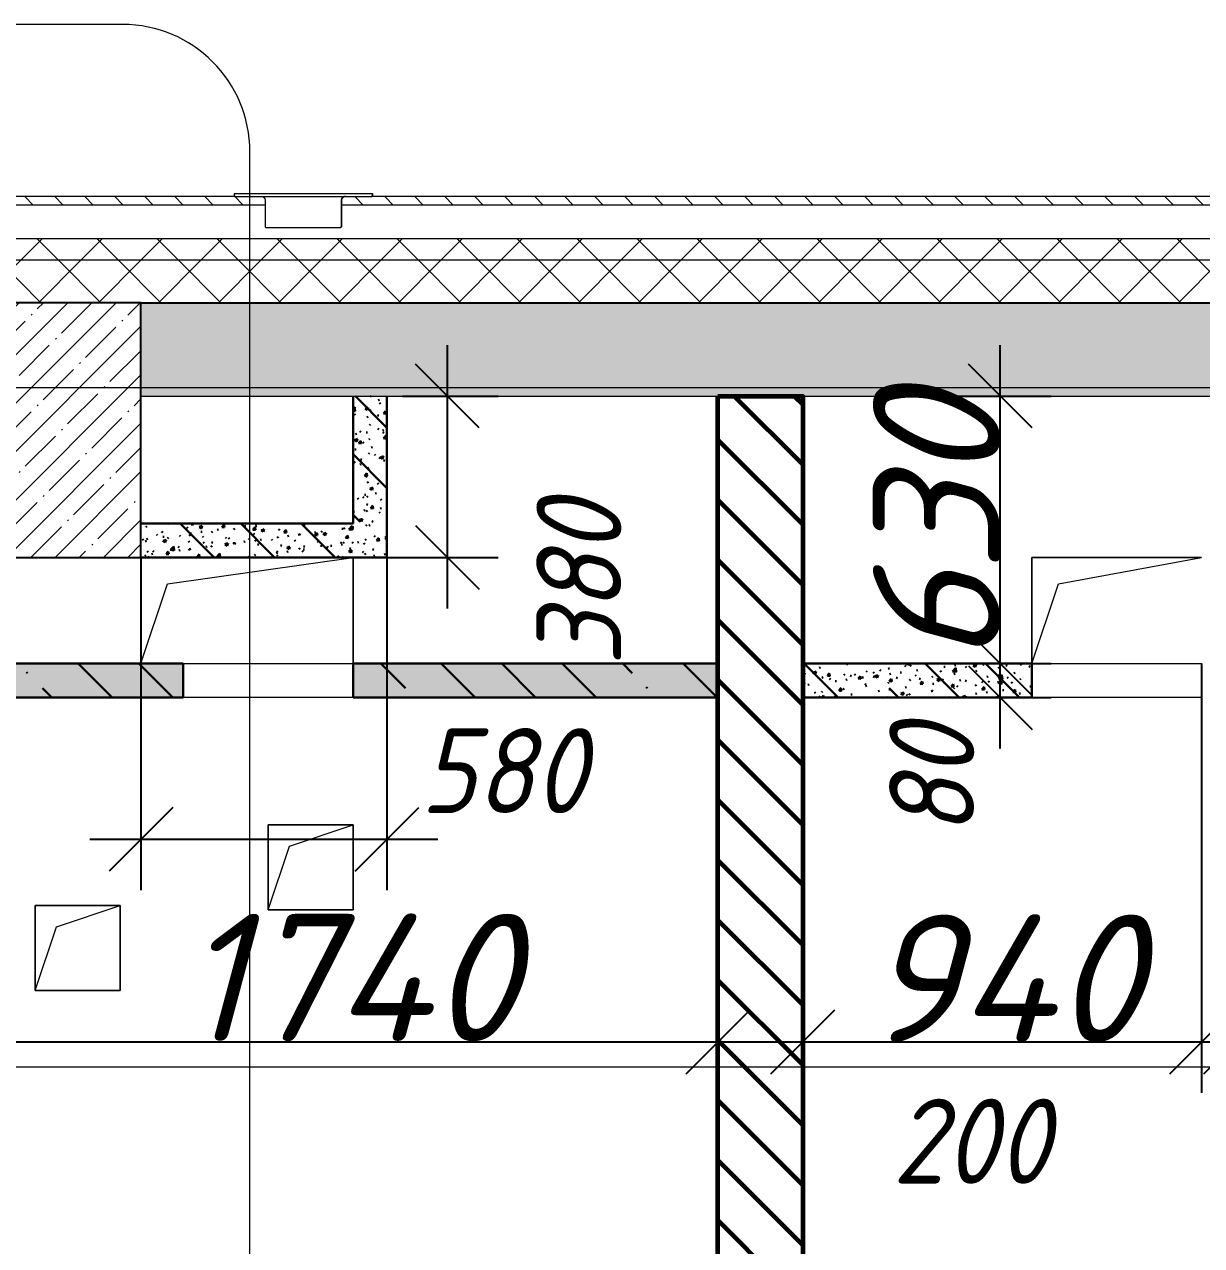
# Model space of a CAD drawing. Header units: millimetres. Extents: x 12986 to 523328, y -9759 to 30092.
# Drawn here: x 409466 to 412241, y 9110 to 11986 of the extents above; entities that cross this region are included whole.
import ezdxf

# ---------------------------------------------------------------- set-up
doc = ezdxf.new("R2010")
doc.units = ezdxf.units.MM
for name, color, linetype, lineweight in [('0) ПГП', 1, 'Continuous', 30), ('4) ПГП красный расчет', 12, 'Continuous', 30), ('5) Блок ячеистый', 160, 'Continuous', 60), ('A-ANNO-DIMS', 7, 'Continuous', 9), ('A-ANNO-SYMB', 7, 'Continuous', 9), ('A-DETL', 7, 'Continuous', 9), ('A-FLOR', 7, 'Continuous', 9), ('A-GENM', 7, 'Continuous', 9), ('A-WALL', 7, 'Continuous', 5), ('A-WALL-1', 7, 'Continuous', 25), ('A-WALL-FNSH-1', 7, 'Continuous', 9), ('A-WALL-FNSH-2', 7, 'Continuous', 5), ('I-WALL', 7, 'Continuous', 5), ('S-COLS', 7, 'Continuous', 9), ('S-COLS-1', 7, 'Continuous', 5), ('S-COLS-2', 7, 'Continuous', 25), ('Оси-1', 7, 'Continuous', 20)]:
    doc.layers.add(name, color=color, linetype=linetype, lineweight=lineweight)
doc.layers.add('A-WALL-3', color=7, linetype='Continuous', lineweight=5, true_color=0x000000)
doc.layers.add('A-WALL-PATT-2', color=7, linetype='Continuous', lineweight=5, true_color=0xce0000)
doc.styles.add('ISOCPEUR_I_2', font='isocpeui.ttf', dxfattribs={"height": 300})
doc.styles.add('ISOCPEUR_I_3', font='isocpeui.ttf', dxfattribs={"width": 0.9, "height": 200})
doc.dimstyles.new('ISO-2_0_0_9К_СРЕДНИЙ_1', dxfattribs={"dimscale": 304.8, "dimtxt": 199.196235, "dimasz": 0.492126, "dimexe": 0.393701, "dimexo": 0, "dimgap": 0, "dimtad": 1, "dimdec": 0, "dimzin": 0, "dimdsep": 46, "dimtxsty": 'ISOCPEUR_I_3', "dimblk1": 'OBLIQUE', "dimblk2": 'OBLIQUE', "dimsah": 1, "dimcen": 0.09, "dimdle": 0.393701, "dimazin": 0, "dimtfac": 1, "dimtdec": 4, "dimtix": 1, "dimtmove": 2, "dimatfit": 3, "dimfxl": 1, "dimtvp": 1, "dimtolj": 1, "dimtzin": 0, "dimarcsym": 2})
doc.dimstyles.new('ISO-2_0_0_9К_СРЕДНИЙ_2', dxfattribs={"dimscale": 304.8, "dimtxt": 199.196235, "dimasz": 0.492126, "dimexe": 0.393701, "dimexo": 0, "dimgap": 0, "dimtad": 1, "dimdec": 0, "dimzin": 0, "dimdsep": 46, "dimtxsty": 'ISOCPEUR_I_2', "dimblk1": 'OBLIQUE', "dimblk2": 'OBLIQUE', "dimsah": 1, "dimcen": 0.09, "dimdle": 0.393701, "dimazin": 0, "dimtfac": 1, "dimtdec": 4, "dimtix": 1, "dimtmove": 0, "dimatfit": 3, "dimfxl": 1, "dimtvp": 1, "dimtolj": 1, "dimtzin": 0, "dimarcsym": 2})
pattern_1 = [(45, (395430.81, -3869.25), (-70.71068, 70.71068), []), (135, (395430.81, -3869.25), (-70.71068, -70.71068), [])]
pattern_2 = [(50, (395430.81, -3869.254), (72.87376, -6.37607), [7.62, -83.82]), (355, (395430.81, -3869.25), (-14.097, 76.42244), [6.096, -67.056]), (100.451, (395436.88, -3869.785), (58.77696, 70.04687), [6.476, -71.236]), (46.184, (395430.81, -3848.93), (108.43142, -16.81745), [11.43, -125.73]), (96.636, (395439.84, -3850.33), (94.961, 98.9709), [9.714, -106.854]), (351.184, (395430.81, -3848.93), (94.96227, 98.9702), [9.144, -100.584]), (21, (395440.97, -3854.014), (60.64565, -40.90654), [7.62, -83.82]), (326, (395440.97, -3854.01), (24.72083, 73.67493), [6.096, -67.056]), (71.451, (395446.02, -3857.42), (85.36689, 32.76874), [6.476, -71.236]), (37.5, (395430.809, -3869.254), (1.235525, 33.822432), [3.353, -62.89, 3.353, -64.719, -67.31]), (37.5, (395430.809, -3869.254), (1.235525, 33.822432), [-134.315, 3.353, -63.957]), (7.5, (395430.81, -3869.254), (26.728146, 40.07255), [3.353, -35.458, 3.353, -61.366, -25.654]), (7.5, (395430.81, -3869.254), (26.728146, 40.07255), [-103.53, 3.353, -22.301]), (327.5, (395408.152, -3869.254), (54.236318, -2.292117), [3.353, -22.047, 3.353, -75.895, -105.156]), (327.5, (395408.152, -3869.254), (54.236318, -2.292117), [-104.648, 3.353, -101.803]), (317.5, (395397.99, -3869.254), (59.25158, 10.17014), [3.353, -29.667, 3.353, -49.276, -74.676]), (317.5, (395397.99, -3869.254), (59.25158, 10.17014), [-85.649, 3.353, -71.323])]
pattern_3 = [(135, (395430.8, -3869.25), (-142.5612, -142.5612), []), (135, (395573.37, -3869.25), (-142.5612, -142.5612), [252.016, -50.403, 3.353, -47.05])]

# ---------------------------------------------------------------- blocks, each defined once
blk = doc.blocks.new('Уголок вложенный - Уголок вложенный-23964580-АР1_1_Кладочный план 3 этажа')
at = {"layer": 'A-GENM'}
for p, q in [((14856, 15457), (14856, 15453)), ((14783, 15441), (14783, 15380))]:
    blk.add_line(p, q, dxfattribs=at)
at = {"layer": 'A-GENM', "flags": 128}
for points in [[(14792, 15450), (14790, 15449.8), (14788.1, 15449.1), (14786.4, 15448), (14785, 15446.6), (14783.9, 15444.9), (14783.2, 15443), (14783, 15441)], [(14856, 15453), (14855.9, 15452.3), (14855.7, 15451.7), (14855.3, 15451.1), (14854.9, 15450.7), (14854.3, 15450.3), (14853.7, 15450.1), (14853, 15450)], [(14783, 15380), (14782.9, 15379.3), (14782.7, 15378.7), (14782.3, 15378.1), (14781.9, 15377.7), (14781.3, 15377.3), (14780.7, 15377.1), (14780, 15377)]]:
    blk.add_lwpolyline(points, dxfattribs=at)
blk = doc.blocks.new('Уголок вложенный - Уголок вложенный-V21-АР1_1_Кладочный план 3 этажа')
at = {"layer": 'A-GENM'}
for p, q in [((14530, 15457), (14856, 15457)), ((14530, 15457), (14530, 15453)), ((14533, 15450), (14853, 15450)), ((14856, 15453), (14856, 15457)), ((14603, 15441), (14603, 15380)), ((14783, 15380), (14783, 15441)), ((14606, 15377), (14780, 15377))]:
    blk.add_line(p, q, dxfattribs=at)
at = {"layer": 'A-GENM', "flags": 128}
for points in [[(14530, 15453), (14530.1, 15452.3), (14530.3, 15451.7), (14530.7, 15451.1), (14531.1, 15450.7), (14531.7, 15450.3), (14532.3, 15450.1), (14533, 15450)], [(14594, 15450), (14596, 15449.8), (14597.9, 15449.1), (14599.6, 15448), (14601, 15446.6), (14602.1, 15444.9), (14602.8, 15443), (14603, 15441)], [(14783, 15441), (14783.2, 15443), (14783.9, 15444.9), (14785, 15446.6), (14786.4, 15448), (14788.1, 15449.1), (14790, 15449.8), (14792, 15450)], [(14853, 15450), (14853.7, 15450.1), (14854.3, 15450.3), (14854.9, 15450.7), (14855.3, 15451.1), (14855.7, 15451.7), (14855.9, 15452.3), (14856, 15453)], [(14603, 15380), (14603.1, 15379.3), (14603.3, 15378.7), (14603.7, 15378.1), (14604.1, 15377.7), (14604.7, 15377.3), (14605.3, 15377.1), (14606, 15377)], [(14780, 15377), (14780.7, 15377.1), (14781.3, 15377.3), (14781.9, 15377.7), (14782.3, 15378.1), (14782.7, 15378.7), (14782.9, 15379.3), (14783, 15380)]]:
    blk.add_lwpolyline(points, dxfattribs=at)
blk = doc.blocks.new('AR_Отверстие прямоугольное _в плите_ - AR_Отверстие прямоугольное _в плите_-V23-АР1_1_Кладочный план 3 этажа')
at = {"layer": 'A-GENM'}
for p, q in [((-250, 125), (-250, -125)), ((-187.5, 62.5), (250, 125)), ((250, -125), (250, 125)), ((-250, -125), (-187.5, 62.5))]:
    blk.add_line(p, q, dxfattribs=at)
blk = doc.blocks.new('AR_Отверстие прямоугольное _в плите_ - AR_Отверстие прямоугольное _в плите_-24438191-АР1_1_Кладочный план 3 этажа')
at = {"layer": 'A-GENM'}
for p, q in [((200, 125), (-200, 125)), ((-200, 125), (-200, -125)), ((-137.5, 62.5), (200, 125)), ((-200, -125), (-137.5, 62.5))]:
    blk.add_line(p, q, dxfattribs=at)
blk = doc.blocks.new('AR_Отверстие прямоугольное _в плите_ - AR_Отверстие прямоугольное _в плите_-V24-АР1_1_Кладочный план 3 этажа')
at = {"layer": 'A-GENM'}
for p, q in [((100, 100), (-100, 100)), ((-100, 100), (-100, -100)), ((-50, 50), (100, 100)), ((100, -100), (100, 100)), ((-100, -100), (-50, 50)), ((-100, -100), (100, -100))]:
    blk.add_line(p, q, dxfattribs=at)
blk = doc.blocks.new('Колонна_Несущая_Прямоугольное сечение - 600х600-V50-АР1_1_Кладочный план 3 этажа')
at = {"layer": 'S-COLS-1'}
h = blk.add_hatch(dxfattribs=at)
h.set_pattern_fill('FP_33', color=256, style=0, pattern_type=2)
h.set_pattern_definition([(45, (-14010, -14900), (-57.02463, 57.02463), []), (45, (-13952.975, -14900), (-57.02463, 57.02463), [100.806, -20.161, 3.353, -16.808])])
h.paths.add_polyline_path([(-300, -300), (300, -300), (300, 300), (-300, 300)], flags=0)
at = {"layer": 'S-COLS-2'}
for p, q in [((300, 300), (-300, 300)), ((-300, 300), (-300, -300)), ((300, -300), (300, 300)), ((-300, -300), (300, -300))]:
    blk.add_line(p, q, dxfattribs=at)
blk = doc.blocks.new('_Oblique')
at = {"color": 0, "linetype": 'ByBlock', "lineweight": -2}
blk.add_line((-0.5, -0.5), (0.5, 0.5), dxfattribs=at)
blk = doc.blocks.new('*D3695')
at = {"layer": 'A-ANNO-DIMS', "color": 0, "lineweight": -2, "transparency": 16777216}
for p, q in [((411766.2, 10280.7), (411766.2, 10600.7)), ((411660.2, 10480.7), (411886.2, 10480.7)), ((411660.2, 10400.7), (411886.2, 10400.7))]:
    blk.add_line(p, q, dxfattribs=at)
at = {"layer": 'Defpoints', "color": 0, "transparency": 16777216}
for p in [(411660.2, 10480.7), (411766.2, 10480.7), (411660.2, 10400.7)]:
    blk.add_point(p, dxfattribs=at)
at = {"layer": 'A-ANNO-DIMS', "color": 0, "lineweight": -2, "transparency": 16777216, "xscale": 150, "yscale": 150, "zscale": 150}
for p, rotation in [((411766.2, 10480.7), 90), ((411766.2, 10400.7), 270)]:
    blk.add_blockref('_Oblique', p, dxfattribs=dict(at, rotation=rotation))
at = {"layer": 'A-ANNO-DIMS', "color": 0, "transparency": 16777216, "insert": (411504.9, 10074.6), "char_height": 200, "width": 303.391, "attachment_point": 1, "rotation": 90, "line_spacing_factor": 1.149209, "style": 'ISOCPEUR_I_3'}
blk.add_mtext('\\A1;80', dxfattribs=at)
blk = doc.blocks.new('*D3696')
at = {"layer": 'A-ANNO-DIMS', "color": 0, "lineweight": -2, "transparency": 16777216}
for p, q in [((411766.2, 10360.7), (411766.2, 11230.7)), ((411660.2, 11110.7), (411886.2, 11110.7)), ((411660.2, 10480.7), (411886.2, 10480.7))]:
    blk.add_line(p, q, dxfattribs=at)
at = {"layer": 'Defpoints', "color": 0, "transparency": 16777216}
for p in [(411660.2, 11110.7), (411766.2, 11110.7), (411660.2, 10480.7)]:
    blk.add_point(p, dxfattribs=at)
at = {"layer": 'A-ANNO-DIMS', "color": 0, "lineweight": -2, "transparency": 16777216, "xscale": 150, "yscale": 150, "zscale": 150}
for p, rotation in [((411766.2, 11110.7), 90), ((411766.2, 10480.7), 270)]:
    blk.add_blockref('_Oblique', p, dxfattribs=dict(at, rotation=rotation))
at = {"layer": 'A-ANNO-DIMS', "color": 0, "transparency": 16777216, "insert": (411616.2, 10795.7), "char_height": 300, "width": 455.087, "attachment_point": 5, "rotation": 90, "style": 'ISOCPEUR_I_2'}
blk.add_mtext('\\A1;630', dxfattribs=at)
blk = doc.blocks.new('*D3697')
at = {"layer": 'A-ANNO-DIMS', "color": 0, "lineweight": -2, "transparency": 16777216}
for p, q in [((409360.8, 9695.3), (409360.8, 9469.3)), ((411100.8, 9695.3), (411100.8, 9469.3)), ((409240.8, 9589.3), (411220.8, 9589.3))]:
    blk.add_line(p, q, dxfattribs=at)
at = {"layer": 'Defpoints', "color": 0, "transparency": 16777216}
for p in [(409360.8, 9695.3), (411100.8, 9695.3), (411100.8, 9589.3)]:
    blk.add_point(p, dxfattribs=at)
at = {"layer": 'A-ANNO-DIMS', "color": 0, "lineweight": -2, "transparency": 16777216, "xscale": 150, "yscale": 150, "zscale": 150, "rotation": 180}
blk.add_blockref('_Oblique', (409360.8, 9589.3), dxfattribs=at)
at = {"layer": 'A-ANNO-DIMS', "color": 0, "lineweight": -2, "transparency": 16777216, "xscale": 150, "yscale": 150, "zscale": 150}
blk.add_blockref('_Oblique', (411100.8, 9589.3), dxfattribs=at)
at = {"layer": 'A-ANNO-DIMS', "color": 0, "transparency": 16777216, "insert": (410230.8, 9741.2), "char_height": 300, "width": 579.201, "attachment_point": 5, "style": 'ISOCPEUR_I_2'}
blk.add_mtext('\\A1;1740', dxfattribs=at)
blk = doc.blocks.new('*D3698')
at = {"layer": 'A-ANNO-DIMS', "color": 0, "lineweight": -2, "transparency": 16777216}
for p, q in [((411100.8, 9695.3), (411100.8, 9469.3)), ((411300.8, 9695.3), (411300.8, 9469.3)), ((410980.8, 9589.3), (411420.8, 9589.3))]:
    blk.add_line(p, q, dxfattribs=at)
at = {"layer": 'Defpoints', "color": 0, "transparency": 16777216}
for p in [(411100.8, 9695.3), (411300.8, 9695.3), (411300.8, 9589.3)]:
    blk.add_point(p, dxfattribs=at)
at = {"layer": 'A-ANNO-DIMS', "color": 0, "lineweight": -2, "transparency": 16777216, "xscale": 150, "yscale": 150, "zscale": 150, "rotation": 180}
blk.add_blockref('_Oblique', (411100.8, 9589.3), dxfattribs=at)
at = {"layer": 'A-ANNO-DIMS', "color": 0, "lineweight": -2, "transparency": 16777216, "xscale": 150, "yscale": 150, "zscale": 150}
blk.add_blockref('_Oblique', (411300.8, 9589.3), dxfattribs=at)
at = {"layer": 'A-ANNO-DIMS', "color": 0, "transparency": 16777216, "insert": (411512, 9455.6), "char_height": 200, "width": 455.087, "attachment_point": 1, "line_spacing_factor": 1.149209, "style": 'ISOCPEUR_I_3'}
blk.add_mtext('\\A1;200', dxfattribs=at)
blk = doc.blocks.new('*D3699')
at = {"layer": 'A-ANNO-DIMS', "color": 0, "lineweight": -2, "transparency": 16777216}
for p, q in [((412240.8, 10480.7), (412240.8, 9469.3)), ((411300.8, 9695.3), (411300.8, 9469.3)), ((411180.8, 9589.3), (412360.8, 9589.3))]:
    blk.add_line(p, q, dxfattribs=at)
at = {"layer": 'Defpoints', "color": 0, "transparency": 16777216}
for p in [(412240.8, 10480.7), (411300.8, 9695.3), (412240.8, 9589.3)]:
    blk.add_point(p, dxfattribs=at)
at = {"layer": 'A-ANNO-DIMS', "color": 0, "lineweight": -2, "transparency": 16777216, "xscale": 150, "yscale": 150, "zscale": 150, "rotation": 180}
blk.add_blockref('_Oblique', (411300.8, 9589.3), dxfattribs=at)
at = {"layer": 'A-ANNO-DIMS', "color": 0, "lineweight": -2, "transparency": 16777216, "xscale": 150, "yscale": 150, "zscale": 150}
blk.add_blockref('_Oblique', (412240.8, 9589.3), dxfattribs=at)
at = {"layer": 'A-ANNO-DIMS', "color": 0, "transparency": 16777216, "insert": (411770.8, 9739.3), "char_height": 300, "width": 473.474, "attachment_point": 5, "style": 'ISOCPEUR_I_2'}
blk.add_mtext('\\A1;940', dxfattribs=at)
blk = doc.blocks.new('*D3700')
at = {"layer": 'A-ANNO-DIMS', "color": 0, "lineweight": -2, "transparency": 16777216}
for p, q in [((412240.8, 10480.7), (412240.8, 9469.3)), ((412320.8, 10400.7), (412320.8, 9469.3)), ((412120.8, 9589.3), (412440.8, 9589.3))]:
    blk.add_line(p, q, dxfattribs=at)
at = {"layer": 'Defpoints', "color": 0, "transparency": 16777216}
for p in [(412240.8, 10480.7), (412320.8, 10400.7), (412320.8, 9589.3)]:
    blk.add_point(p, dxfattribs=at)
at = {"layer": 'A-ANNO-DIMS', "color": 0, "lineweight": -2, "transparency": 16777216, "xscale": 150, "yscale": 150, "zscale": 150, "rotation": 180}
blk.add_blockref('_Oblique', (412240.8, 9589.3), dxfattribs=at)
at = {"layer": 'A-ANNO-DIMS', "color": 0, "lineweight": -2, "transparency": 16777216, "xscale": 150, "yscale": 150, "zscale": 150}
blk.add_blockref('_Oblique', (412320.8, 9589.3), dxfattribs=at)
at = {"layer": 'A-ANNO-DIMS', "color": 0, "transparency": 16777216, "insert": (412454.1, 9850.5), "char_height": 200, "width": 303.391, "attachment_point": 1, "line_spacing_factor": 1.149209, "style": 'ISOCPEUR_I_3'}
blk.add_mtext('\\A1;80', dxfattribs=at)
blk = doc.blocks.new('*D3701')
at = {"layer": 'A-ANNO-DIMS', "color": 0, "lineweight": -2, "transparency": 16777216}
for p, q in [((410463.2, 10610.7), (410463.2, 11230.7)), ((410357.1, 11110.7), (410583.2, 11110.7)), ((410320.8, 10730.7), (410583.2, 10730.7))]:
    blk.add_line(p, q, dxfattribs=at)
at = {"layer": 'Defpoints', "color": 0, "transparency": 16777216}
for p in [(410357.1, 11110.7), (410463.2, 11110.7), (410320.8, 10730.7)]:
    blk.add_point(p, dxfattribs=at)
at = {"layer": 'A-ANNO-DIMS', "color": 0, "lineweight": -2, "transparency": 16777216, "xscale": 150, "yscale": 150, "zscale": 150}
for p, rotation in [((410463.2, 11110.7), 90), ((410463.2, 10730.7), 270)]:
    blk.add_blockref('_Oblique', p, dxfattribs=dict(at, rotation=rotation))
at = {"layer": 'A-ANNO-DIMS', "color": 0, "transparency": 16777216, "insert": (410673.2, 10475.5), "char_height": 200, "width": 455.087, "attachment_point": 1, "rotation": 90, "line_spacing_factor": 1.149209, "style": 'ISOCPEUR_I_3'}
blk.add_mtext('\\A1;380', dxfattribs=at)
blk = doc.blocks.new('*D3702')
at = {"layer": 'A-ANNO-DIMS', "color": 0, "lineweight": -2, "transparency": 16777216}
for p, q in [((409740.8, 10730.7), (409740.8, 9947)), ((410320.8, 10730.7), (410320.8, 9947)), ((409620.8, 10067), (410440.8, 10067))]:
    blk.add_line(p, q, dxfattribs=at)
at = {"layer": 'Defpoints', "color": 0, "transparency": 16777216}
for p in [(409740.8, 10730.7), (410320.8, 10730.7), (410320.8, 10067)]:
    blk.add_point(p, dxfattribs=at)
at = {"layer": 'A-ANNO-DIMS', "color": 0, "lineweight": -2, "transparency": 16777216, "xscale": 150, "yscale": 150, "zscale": 150, "rotation": 180}
blk.add_blockref('_Oblique', (409740.8, 10067), dxfattribs=at)
at = {"layer": 'A-ANNO-DIMS', "color": 0, "lineweight": -2, "transparency": 16777216, "xscale": 150, "yscale": 150, "zscale": 150}
blk.add_blockref('_Oblique', (410320.8, 10067), dxfattribs=at)
at = {"layer": 'A-ANNO-DIMS', "color": 0, "transparency": 16777216, "insert": (410399.2, 10328.3), "char_height": 200, "width": 455.087, "attachment_point": 1, "line_spacing_factor": 1.149209, "style": 'ISOCPEUR_I_3'}
blk.add_mtext('\\A1;580', dxfattribs=at)

msp = doc.modelspace()

# ---------------------------------------------------------------- hatches: boundary and pattern name
at = {"layer": '0) ПГП'}
h = msp.add_hatch(dxfattribs=at)
h.set_pattern_fill('FP_6', color=256, style=0, pattern_type=2)
h.set_pattern_definition(pattern_2)
h.paths.add_polyline_path([(410240.80852, 10810.74641), (410320.80852, 10810.74641), (410320.80852, 11110.74641), (410240.80852, 11110.74641)], flags=0)
h = msp.add_hatch(dxfattribs=at)
h.set_pattern_fill('FP_7', color=256, style=0, pattern_type=2)
h.set_pattern_definition(pattern_3)
h.paths.add_polyline_path([(410240.80852, 10810.74641), (410320.80852, 10810.74641), (410320.80852, 11110.74641), (410240.80852, 11110.74641)], flags=0)
h = msp.add_hatch(dxfattribs=at)
h.set_pattern_fill('FP_6', color=256, style=0, pattern_type=2)
h.set_pattern_definition(pattern_2)
h.paths.add_polyline_path([(410320.80852, 10730.74641), (410320.80852, 10810.74641), (409740.80852, 10810.74641), (409740.80852, 10730.74641)], flags=0)
h = msp.add_hatch(dxfattribs=at)
h.set_pattern_fill('FP_7', color=256, style=0, pattern_type=2)
h.set_pattern_definition(pattern_3)
h.paths.add_polyline_path([(410320.80852, 10730.74641), (410320.80852, 10810.74641), (409740.80852, 10810.74641), (409740.80852, 10730.74641)], flags=0)
h = msp.add_hatch(dxfattribs=at)
h.set_pattern_fill('FP_6', color=256, style=0, pattern_type=2)
h.set_pattern_definition(pattern_2)
h.paths.add_polyline_path([(410615.72992, 10400.74641), (411100.80852, 10400.74641), (411100.80852, 10480.74641), (410240.80852, 10480.74641), (410240.80852, 10400.74641)], flags=0)
h.paths.add_polyline_path([(409840.80852, 10400.74641), (409840.80852, 10480.74641), (409360.80853, 10480.74641), (409360.80853, 10400.74641)], flags=0)
h = msp.add_hatch(dxfattribs=at)
h.set_pattern_fill('FP_7', color=256, style=0, pattern_type=2)
h.set_pattern_definition(pattern_3)
h.paths.add_polyline_path([(410615.72992, 10400.74641), (411100.80852, 10400.74641), (411100.80852, 10480.74641), (410240.80852, 10480.74641), (410240.80852, 10400.74641)], flags=0)
h.paths.add_polyline_path([(409840.80852, 10400.74641), (409840.80852, 10480.74641), (409360.80853, 10480.74641), (409360.80853, 10400.74641)], flags=0)
h = msp.add_hatch(dxfattribs=at)
h.set_pattern_fill('FP_6', color=256, style=0, pattern_type=2)
h.set_pattern_definition(pattern_2)
h.paths.add_polyline_path([(411840.80852, 10400.74641), (411840.80852, 10480.74641), (411300.80852, 10480.74641), (411300.80852, 10400.74641)], flags=0)
h = msp.add_hatch(dxfattribs=at)
h.set_pattern_fill('FP_7', color=256, style=0, pattern_type=2)
h.set_pattern_definition(pattern_3)
h.paths.add_polyline_path([(411840.80852, 10400.74641), (411840.80852, 10480.74641), (411300.80852, 10480.74641), (411300.80852, 10400.74641)], flags=0)
at = {"layer": '5) Блок ячеистый'}
h = msp.add_hatch(dxfattribs=at)
h.set_pattern_fill('FP_1', color=256, style=0, pattern_type=2)
h.set_pattern_definition([(135, (395430.81, -3869.25), (-70.7107, -70.7107), [])])
h.paths.add_polyline_path([(411300.80852, 7230.74641), (411300.80852, 11110.74641), (411100.80852, 11110.74641), (411100.80852, 7230.74641)], flags=0)
at = {"layer": 'A-WALL-PATT-2'}
h = msp.add_hatch(dxfattribs=at)
h.set_pattern_fill('FP_3', color=256, style=0, pattern_type=2)
h.set_pattern_definition([(135, (395430.81, -3869.254), (-35.35534, -35.35534), [])])
h.paths.add_polyline_path([(408310.80854, 11336.74641), (408310.80854, 11560.7464), (410033.80852, 11560.7464), (410032.91724, 11575.65135), (410030.41992, 11578.78288), (410026.8112, 11580.52075), (410024.80852, 11580.7464), (408290.80854, 11580.7464), (408291.33028, 11336.74641), (408292.00855, 11336.74641)], flags=0)
h.paths.add_polyline_path([(404590.80854, 11336.74641), (404610.80854, 11336.74641), (404610.80854, 11560.7464), (405170.80854, 11560.7464), (405170.80854, 11336.74641), (405190.80854, 11336.74641), (405190.80854, 11580.7464), (404590.80854, 11580.7464), (404590.80854, 11362.45803)], flags=0)
h.paths.add_polyline_path([(403689.60854, 11336.74641), (403690.80854, 11336.74641), (403690.80854, 11580.7464), (403090.80866, 11580.7464), (403090.80866, 11560.7464), (403670.80854, 11560.7464), (403670.80854, 11336.74641)], flags=0)
h.paths.add_polyline_path([(426861.93182, 11560.7464), (427540.80853, 11560.7464), (427540.80853, 11580.7464), (425410.90354, 11579.85512), (425407.77201, 11577.3578), (425406.03415, 11573.74908), (425405.8085, 11571.7464), (425406.03415, 11560.7464), (425508.08166, 11560.7464)], flags=0)
h.paths.add_polyline_path([(437360.8085, 11560.7464), (437360.8085, 11580.7464), (431740.80855, 11580.7464), (431740.80855, 11560.7464), (436338.88293, 11560.7464)], flags=0)
h.paths.add_polyline_path([(430840.80855, 11560.7464), (430840.80855, 11580.7464), (428440.80853, 11580.7464), (428440.80853, 11560.7464), (429569.63214, 11560.7464)], flags=0)
h.paths.add_polyline_path([(424775.58285, 11560.7464), (424775.8085, 11560.7464), (424774.91722, 11575.65135), (424772.41991, 11578.78288), (424768.81119, 11580.52075), (424766.8085, 11580.7464), (423255.00866, 11580.7464), (423255.00866, 11560.7464), (424154.2315, 11560.7464)], flags=0)
h.paths.add_polyline_path([(423192.00866, 11560.7464), (423192.00866, 11580.7464), (422530.00866, 11580.7464), (422530.00866, 11560.7464)], flags=0)
h.paths.add_polyline_path([(422467.00866, 11560.7464), (422467.00866, 11580.7464), (420910.71354, 11579.85512), (420907.58201, 11577.3578), (420905.84415, 11573.74908), (420905.6185, 11571.7464), (420905.84415, 11560.7464), (421446.53119, 11560.7464)], flags=0)
h.paths.add_polyline_path([(419975.39285, 11560.7464), (419975.6185, 11560.7464), (419974.72722, 11575.65135), (419972.22991, 11578.78288), (419968.62119, 11580.52075), (419966.6185, 11580.7464), (415388.90354, 11579.85512), (415385.77201, 11577.3578), (415384.03415, 11573.74908), (415383.8085, 11568.22109), (415383.8085, 11560.7464), (416031.13055, 11560.7464)], flags=0)
h.paths.add_polyline_path([(414753.8085, 11560.7464), (414752.91722, 11575.65135), (414750.41991, 11578.78288), (414746.81119, 11580.52075), (414744.8085, 11580.7464), (410218.90356, 11579.85512), (410215.77203, 11577.3578), (410214.03416, 11573.74908), (410213.80852, 11562.75747), (410213.80852, 11560.7464), (413323.43024, 11560.7464)], flags=0)
h.paths.add_polyline_path([(402190.80866, 11560.7464), (402190.80866, 11580.7464), (395320.80853, 11580.7464), (395320.80855, 11560.7464), (399784.92865, 11560.7464)], flags=0)
h = msp.add_hatch(dxfattribs=at)
h.set_pattern_fill('FP_2', color=256, style=0, pattern_type=2)
h.set_pattern_definition(pattern_1)
h.paths.add_polyline_path([(437490.8085, 11430.7464), (437490.8085, 11480.7464), (431740.80855, 11480.7464), (431740.80855, 11430.7464), (436338.88293, 11430.7464)], flags=0)
h.paths.add_polyline_path([(428440.80853, 11430.7464), (430840.80855, 11430.7464), (430840.80855, 11480.7464), (428440.80853, 11480.7464)], flags=0)
h.paths.add_polyline_path([(427236.00853, 11430.7464), (427540.80853, 11430.7464), (427540.80853, 11480.7464), (423255.00866, 11480.7464), (423255.00866, 11430.7464), (426861.93182, 11430.7464)], flags=0)
h.paths.add_polyline_path([(423192.00866, 11430.7464), (423192.00866, 11480.7464), (422530.00866, 11480.7464), (422530.00866, 11430.7464)], flags=0)
h.paths.add_polyline_path([(422467.00866, 11430.7464), (422467.00866, 11480.7464), (408310.80854, 11480.7464), (408310.80854, 11430.7464), (421446.53119, 11430.7464)], flags=0)
h.paths.add_polyline_path([(405170.80854, 11430.7464), (405170.80854, 11480.7464), (404610.80854, 11480.7464), (404610.80854, 11430.7464)], flags=0)
h.paths.add_polyline_path([(403390.8086, 11430.7464), (403670.80854, 11430.7464), (403670.80854, 11480.7464), (403090.80866, 11480.7464), (403090.80866, 11430.7464)], flags=0)
h.paths.add_polyline_path([(395384.91563, 11430.7464), (402190.80866, 11430.7464), (402190.80866, 11480.7464), (395320.80853, 11480.7464), (395320.80855, 11430.7464)], flags=0)
h = msp.add_hatch(dxfattribs=at)
h.set_pattern_fill('FP_2', color=256, style=0, pattern_type=2)
h.set_pattern_definition(pattern_1)
h.paths.add_polyline_path([(434985.03277, 11330.7464), (437590.8085, 11330.7464), (437590.8085, 11430.7464), (431740.80855, 11430.7464), (431741.33029, 11336.74641), (431809.80855, 11336.74641), (431809.80855, 11330.74641), (432277.33246, 11330.7464)], flags=0)
h.paths.add_polyline_path([(430771.80855, 11330.7464), (430771.80855, 11336.74641), (430840.80855, 11336.74641), (430840.80855, 11430.7464), (428440.80853, 11430.7464), (428440.80853, 11330.74649), (429569.63214, 11330.74641)], flags=0)
h.paths.add_polyline_path([(426861.93182, 11330.7464), (427540.80853, 11330.7464), (427540.80853, 11430.7464), (423255.00866, 11430.7464), (423255.00866, 11393.7464), (423261.00866, 11393.7464), (423261.00866, 11330.7464), (426040.80852, 11330.74641)], flags=0)
h.paths.add_polyline_path([(422524.00866, 11330.7464), (423198.00866, 11330.7464), (423198.00866, 11336.7464), (423216.3518, 11336.7464), (423216.3518, 11345.7464), (423192.00866, 11345.7464), (423192.00866, 11430.7464), (422530.00866, 11430.7464), (422530.00866, 11345.7464), (422505.00866, 11345.7464), (422505.66551, 11336.7464), (422524.00866, 11336.7464)], flags=0)
h.paths.add_polyline_path([(422461.00866, 11330.7464), (422461.00866, 11393.7464), (422467.00866, 11393.7464), (422467.00866, 11430.7464), (408310.80854, 11430.7464), (408310.80854, 11336.74641), (408359.80854, 11336.74641), (408359.80854, 11330.7464), (422123.45627, 11330.7464)], flags=0)
h.paths.add_polyline_path([(403621.80854, 11330.7464), (403621.80854, 11336.74641), (403670.80854, 11336.74641), (403670.80854, 11430.7464), (403090.80866, 11430.7464), (403090.80866, 11336.74641), (403159.80866, 11336.74641), (403159.80866, 11330.74641), (403390.80863, 11330.74641)], flags=0)
h.paths.add_polyline_path([(405121.80854, 11330.7464), (405121.80854, 11336.74641), (405170.80854, 11336.74641), (405170.80854, 11430.7464), (404610.80854, 11430.7464), (404610.80854, 11336.74641), (404659.80854, 11336.74641), (404659.80854, 11330.74641)], flags=0)
h.paths.add_polyline_path([(401590.80866, 11330.7464), (402190.8079, 11330.74641), (402190.80866, 11430.7464), (395320.80853, 11430.7464), (395320.80853, 11330.7464), (400090.80854, 11330.74641)], flags=0)
h.paths.add_polyline_path([(423227.66551, 11336.7464), (423255.00866, 11336.7464), (423255.00866, 11345.7464), (423227.00866, 11345.7464), (423227.66551, 11340.7464)], flags=0)
h.paths.add_polyline_path([(422467.00866, 11336.7464), (422494.3518, 11336.7464), (422494.3518, 11345.7464), (422467.00866, 11345.7464), (422467.00866, 11340.7464)], flags=0)
h = msp.add_hatch(dxfattribs=at)
h.set_pattern_fill('FP_4', color=256, style=0, pattern_type=2)
h.set_pattern_definition([(45, (395430.81, -3869.25), (-57.02463, 57.02463), []), (45, (395487.83, -3869.25), (-57.02463, 57.02463), [100.806, -20.161, 3.353, -16.808])])
h.paths.add_polyline_path([(422501.30275, 11110.74641), (425440.80852, 11110.74641), (425440.80852, 11330.74641), (423227.00866, 11330.74641), (423226.33878, 11221.7464), (423217.00866, 11221.7464), (423217.00866, 11330.7464), (422505.00866, 11330.74641), (422504.33878, 11221.7464), (422495.00866, 11221.7464), (422495.00866, 11330.7464), (421840.80851, 11330.74641), (421840.80851, 11110.74641), (422500.00866, 11110.74641)], flags=0)
h.paths.add_polyline_path([(427540.80854, 11110.74641), (427540.80854, 11330.74641), (426040.80852, 11330.74641), (426040.80852, 11110.74641), (426861.93182, 11110.74641)], flags=0)
h.paths.add_polyline_path([(409740.80852, 11110.74641), (413541.06512, 11110.74641), (413541.06512, 11330.74641), (409740.80852, 11330.74641)], flags=0)
h.paths.add_polyline_path([(417340.80853, 11110.74641), (417340.80853, 11330.74641), (414141.06512, 11330.74641), (414141.06512, 11110.74641), (416031.13055, 11110.74641)], flags=0)
h.paths.add_polyline_path([(417940.80853, 11110.74641), (421240.80851, 11110.74641), (421240.80851, 11330.74641), (417940.80853, 11330.74641), (417940.80853, 11153.26741)], flags=0)

# ---------------------------------------------------------------- linework, layer by layer
at = {"layer": '0) ПГП'}
for p, q in [((410320.80852, 10730.74641), (410320.80852, 11110.74641)), ((409740.80852, 10730.74641), (410320.80852, 10730.74641)), ((409840.80852, 10400.74641), (409840.80852, 10480.74641)), ((410240.80852, 10480.74641), (410240.80852, 10400.74641)), ((411840.80852, 10400.74641), (411840.80852, 10480.74641)), ((409360.80853, 10400.74641), (409840.80852, 10400.74641)), ((410240.80852, 10400.74641), (411100.80852, 10400.74641)), ((411300.80852, 10400.74641), (411840.80852, 10400.74641))]:
    msp.add_line(p, q, dxfattribs=at)
at = {"layer": '4) ПГП красный расчет'}
for p, q in [((410240.80852, 11110.74641), (410240.80852, 10810.74641)), ((410240.80852, 10810.74641), (409740.80852, 10810.74641)), ((409840.80852, 10480.74641), (409360.80853, 10480.74641)), ((411100.80852, 10480.74641), (410240.80852, 10480.74641)), ((411840.80852, 10480.74641), (411300.80852, 10480.74641))]:
    msp.add_line(p, q, dxfattribs=at)
at = {"layer": '5) Блок ячеистый'}
msp.add_lwpolyline([(411100.80852, 11110.74641), (411300.80852, 11110.74641), (411300.80852, 7230.74641), (411100.80852, 7230.74641)], close=True, dxfattribs=at)
at = {"layer": 'A-ANNO-SYMB'}
for p, q in [((409697.79866, 11986.15736), (408407.08317, 11986.15736)), ((409997.79866, 7027.29635), (409997.79866, 11686.15736))]:
    msp.add_line(p, q, dxfattribs=at)
msp.add_arc((409697.79866, 11686.15736), 300, 0, 90, dxfattribs=at)
at = {"layer": 'A-DETL'}
msp.add_line((422467.00866, 11480.7464), (408310.80854, 11480.7464), dxfattribs=at)
at = {"layer": 'A-FLOR'}
for p, q in [((409740.80852, 10480.74641), (409740.80852, 10730.74641)), ((410240.80852, 10730.74641), (410240.80852, 10480.74641)), ((411840.80852, 10730.74646), (412240.80852, 10730.74646)), ((411840.80852, 10480.74646), (411840.80852, 10730.74646)), ((410040.80852, 10100.74641), (410240.80852, 10100.74641)), ((410040.80852, 9900.74641), (410040.80852, 10100.74641)), ((410240.80852, 10100.74641), (410240.80852, 9900.74641)), ((409491.77821, 9910.74641), (409691.77821, 9910.74641)), ((409491.77821, 9710.74641), (409491.77821, 9910.74641)), ((409691.77821, 9910.74641), (409691.77821, 9710.74641)), ((410240.80852, 9900.74641), (410040.80852, 9900.74641)), ((409691.77821, 9710.74641), (409491.77821, 9710.74641))]:
    msp.add_line(p, q, dxfattribs=at)
at = {"layer": 'A-WALL'}
for p, q in [((410033.80852, 11560.7464), (408310.80854, 11560.7464)), ((414753.8085, 11560.7464), (410213.80852, 11560.7464)), ((422467.00866, 11430.7464), (408310.80854, 11430.7464))]:
    msp.add_line(p, q, dxfattribs=at)
at = {"layer": 'A-WALL-1'}
msp.add_line((409740.80852, 11330.7464), (413541.06512, 11330.7464), dxfattribs=at)
at = {"layer": 'A-WALL-3'}
for p, q in [((413541.06512, 11330.74641), (409740.80852, 11330.74641)), ((409740.80852, 11110.74641), (413541.06512, 11110.74641))]:
    msp.add_line(p, q, dxfattribs=at)
at = {"layer": 'A-WALL-FNSH-1'}
for p, q in [((409963.80852, 11580.7464), (408290.80854, 11580.7464)), ((414683.8085, 11580.7464), (410283.80852, 11580.7464))]:
    msp.add_line(p, q, dxfattribs=at)
at = {"layer": 'A-WALL-FNSH-2'}
for p, q in [((411100.80852, 11110.74641), (411100.80852, 7230.74641)), ((411300.80852, 7230.74641), (411300.80852, 11110.74641))]:
    msp.add_line(p, q, dxfattribs=at)
at = {"layer": 'I-WALL'}
for p, q in [((409840.80852, 10480.74641), (410240.80852, 10480.74641)), ((411840.80852, 10480.74641), (412240.80852, 10480.74641)), ((410240.80852, 10400.74641), (409840.80852, 10400.74641)), ((412240.80852, 10400.74641), (411840.80852, 10400.74641))]:
    msp.add_line(p, q, dxfattribs=at)
at = {"layer": 'Оси-1'}
for p, q in [((389220.80855, 11130.74641), (521382.43658, 11130.74641)), ((389220.80855, 9530.74641), (521382.43658, 9530.74641))]:
    msp.add_line(p, q, dxfattribs=at)

# ---------------------------------------------------------------- block references
at = {"layer": 'A-GENM'}
for name, p in [('Уголок вложенный - Уголок вложенный-V21-АР1_1_Кладочный план 3 этажа', (395430.80855, -3869.25359)), ('Уголок вложенный - Уголок вложенный-23964580-АР1_1_Кладочный план 3 этажа', (395430.80855, -3869.25359)), ('AR_Отверстие прямоугольное _в плите_ - AR_Отверстие прямоугольное _в плите_-V23-АР1_1_Кладочный план 3 этажа', (409990.80852, 10605.74641)), ('AR_Отверстие прямоугольное _в плите_ - AR_Отверстие прямоугольное _в плите_-24438191-АР1_1_Кладочный план 3 этажа', (412040.80852, 10605.74646)), ('AR_Отверстие прямоугольное _в плите_ - AR_Отверстие прямоугольное _в плите_-V24-АР1_1_Кладочный план 3 этажа', (410140.80852, 10000.74641)), ('AR_Отверстие прямоугольное _в плите_ - AR_Отверстие прямоугольное _в плите_-V24-АР1_1_Кладочный план 3 этажа', (409591.77821, 9810.74641))]:
    msp.add_blockref(name, p, dxfattribs=at)
at = {"layer": 'S-COLS'}
msp.add_blockref('Колонна_Несущая_Прямоугольное сечение - 600х600-V50-АР1_1_Кладочный план 3 этажа', (409440.80852, 11030.74641), dxfattribs=at)

# ---------------------------------------------------------------- dimensions: what is measured, and where the dimension line sits
at = {"layer": 'A-ANNO-DIMS'}
for base, p1, p2, override, picture, middle in [((410463.17425, 11110.74641), (410320.80852, 10730.74641), (410357.10823, 11110.74641), {"dimpost": '<>', "dimfxl": 381.729838}, '*D3701', (410806.5425, 10703.0629)), ((411766.23252, 10480.74641), (411660.1665, 10400.74641), (411660.1665, 10480.74641), {"dimpost": '<>', "dimfxl": 80}, '*D3695', (411638.2747, 10226.31076))]:
    dim = msp.add_linear_dim(base=base, p1=p1, p2=p2, angle=90, dimstyle='ISO-2_0_0_9К_СРЕДНИЙ_1', override=override, dxfattribs=at)
    dim.commit()
    dim.dimension.update_dxf_attribs({"geometry": picture, "text_midpoint": middle, "dimtype": 160, "text_rotation": 90})
dim = msp.add_linear_dim(base=(411766.23252, 11110.74641), p1=(411660.1665, 10480.74641), p2=(411660.1665, 11110.74641), angle=90, dimstyle='ISO-2_0_0_9К_СРЕДНИЙ_2', override={"dimpost": '<>', "dimfxl": 630}, dxfattribs=at)
dim.commit()
dim.dimension.update_dxf_attribs({"geometry": '*D3696', "text_midpoint": (411616.23252, 10795.74641)})
for base, p1, p2, override, picture, middle in [((410320.80852, 10067.04561), (409740.80852, 10730.74641), (410320.80852, 10730.74641), {"dimpost": '<>', "dimfxl": 580}, '*D3702', (410626.76816, 10195.00342)), ((412320.80852, 9589.25621), (412240.80852, 10480.74641), (412320.80852, 10400.74641), {"dimpost": '<>', "dimfxl": 113.137085}, '*D3700', (412605.82524, 9717.21402)), ((411300.80852, 9589.25621), (411100.80852, 9695.32223), (411300.80852, 9695.32223), {"dimpost": '<>', "dimfxl": 200}, '*D3698', (411739.54427, 9322.25127))]:
    dim = msp.add_linear_dim(base=base, p1=p1, p2=p2, dimstyle='ISO-2_0_0_9К_СРЕДНИЙ_1', override=override, dxfattribs=at)
    dim.commit()
    dim.dimension.update_dxf_attribs({"geometry": picture, "text_midpoint": middle, "dimtype": 160})
for base, p1, p2, override, picture, middle in [((412240.80852, 9589.25621), (411300.80852, 9695.32223), (412240.80852, 10480.74641), {"dimpost": '<>', "dimfxl": 1224.945364}, '*D3699', (411770.80852, 9739.25621)), ((411100.80852, 9589.25621), (409360.80853, 9695.32223), (411100.80852, 9695.32223), {"dimpost": '<>', "dimfxl": 1739.999995}, '*D3697', (410230.80853, 9741.18803))]:
    dim = msp.add_linear_dim(base=base, p1=p1, p2=p2, dimstyle='ISO-2_0_0_9К_СРЕДНИЙ_2', override=override, dxfattribs=at)
    dim.commit()
    dim.dimension.update_dxf_attribs({"geometry": picture, "text_midpoint": middle})

doc.saveas('drawing.dxf')
